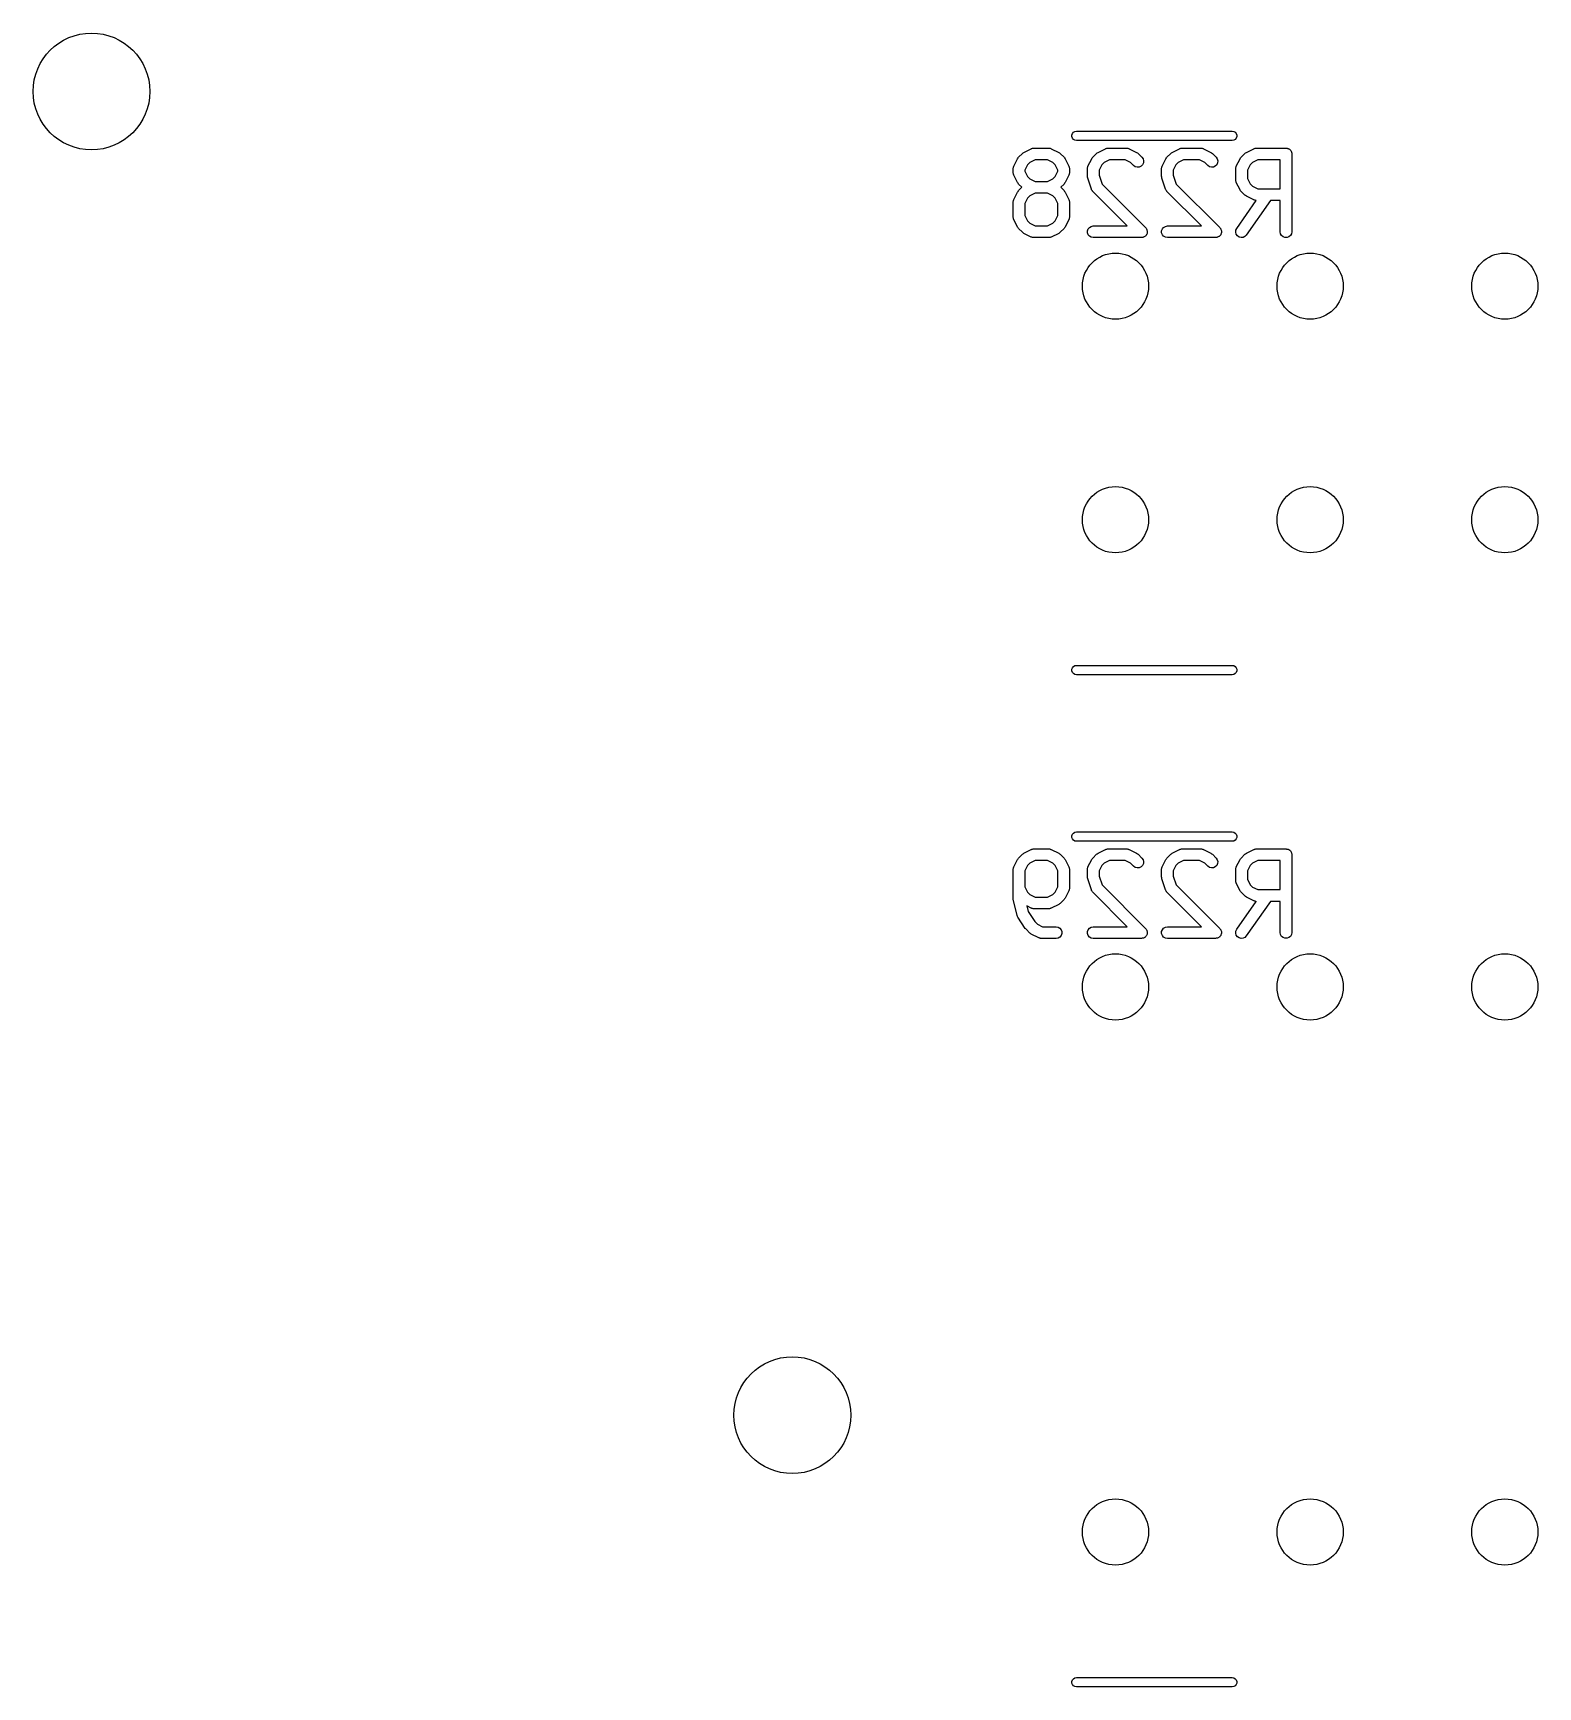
# Model space of a CAD drawing. Extents: x 25 to 326, y -201 to -21.
# Drawn here: x 118.6 to 137.93, y -177.99 to -156.75 of the extents above; entities that cross this region are included whole.
import ezdxf

# ---------------------------------------------------------------- set-up
doc = ezdxf.new("R2010")
doc.units = 0
doc.header["$MEASUREMENT"] = 0
doc.layers.add('BLACK', color=7, linetype='CONTINUOUS')

msp = doc.modelspace()

# ---------------------------------------------------------------- linework, layer by layer
at = {"layer": 'Black'}
for p, q in [((131.948, -158.04), (131.961, -158.024)), ((131.961, -158.024), (131.979, -158.014)), ((131.979, -158.014), (132, -158.01)), ((132, -158.01), (134, -158.01)), ((134, -158.01), (134.021, -158.014)), ((134.021, -158.014), (134.039, -158.024)), ((134.039, -158.024), (134.052, -158.04)), ((131.324, -158.283), (131.419, -158.235)), ((131.419, -158.235), (131.423, -158.234)), ((131.423, -158.234), (131.427, -158.232)), ((131.427, -158.232), (131.435, -158.23)), ((131.435, -158.23), (131.444, -158.228)), ((131.444, -158.228), (131.448, -158.228)), ((131.448, -158.228), (131.452, -158.227)), ((131.452, -158.227), (131.643, -158.227)), ((131.643, -158.227), (131.647, -158.228)), ((131.647, -158.228), (131.651, -158.228)), ((131.651, -158.228), (131.66, -158.23)), ((131.66, -158.23), (131.669, -158.232)), ((131.669, -158.232), (131.672, -158.234)), ((131.672, -158.234), (131.676, -158.235)), ((131.676, -158.235), (131.772, -158.283)), ((131.941, -158.06), (131.948, -158.04)), ((131.941, -158.08), (131.941, -158.06)), ((131.948, -158.1), (131.941, -158.08)), ((131.961, -158.116), (131.948, -158.1)), ((131.979, -158.126), (131.961, -158.116)), ((132, -158.13), (131.979, -158.126)), ((134, -158.13), (132, -158.13)), ((132.276, -158.283), (132.371, -158.235)), ((132.371, -158.235), (132.375, -158.234)), ((132.375, -158.234), (132.379, -158.232)), ((132.379, -158.232), (132.388, -158.23)), ((132.388, -158.23), (132.396, -158.228)), ((132.396, -158.228), (132.401, -158.228)), ((132.401, -158.228), (132.405, -158.227)), ((132.405, -158.227), (132.643, -158.227)), ((132.643, -158.227), (132.647, -158.228)), ((132.647, -158.228), (132.651, -158.228)), ((132.651, -158.228), (132.66, -158.23)), ((132.66, -158.23), (132.669, -158.232)), ((132.669, -158.232), (132.672, -158.234)), ((132.672, -158.234), (132.676, -158.235)), ((132.676, -158.235), (132.772, -158.283)), ((133.228, -158.283), (133.324, -158.235)), ((133.324, -158.235), (133.328, -158.234)), ((133.328, -158.234), (133.331, -158.232)), ((133.331, -158.232), (133.34, -158.23)), ((133.34, -158.23), (133.349, -158.228)), ((133.349, -158.228), (133.353, -158.228)), ((133.353, -158.228), (133.357, -158.227)), ((133.357, -158.227), (133.595, -158.227)), ((133.595, -158.227), (133.599, -158.228)), ((133.599, -158.228), (133.604, -158.228)), ((133.604, -158.228), (133.612, -158.23)), ((133.612, -158.23), (133.621, -158.232)), ((133.621, -158.232), (133.625, -158.234)), ((133.625, -158.234), (133.629, -158.235)), ((133.629, -158.235), (133.724, -158.283)), ((134.021, -158.126), (134, -158.13)), ((134.039, -158.116), (134.021, -158.126)), ((134.052, -158.1), (134.039, -158.116)), ((134.052, -158.04), (134.059, -158.06)), ((134.059, -158.08), (134.052, -158.1)), ((134.059, -158.06), (134.059, -158.08)), ((134.181, -158.283), (134.276, -158.235)), ((134.276, -158.235), (134.28, -158.234)), ((134.28, -158.234), (134.284, -158.232)), ((134.284, -158.232), (134.293, -158.23)), ((134.293, -158.23), (134.301, -158.228)), ((134.301, -158.228), (134.305, -158.228)), ((134.305, -158.228), (134.31, -158.227)), ((134.31, -158.227), (134.69, -158.227)), ((134.69, -158.227), (134.697, -158.229)), ((134.697, -158.229), (134.703, -158.229)), ((134.703, -158.229), (134.71, -158.231)), ((134.71, -158.231), (134.716, -158.232)), ((134.716, -158.232), (134.722, -158.235)), ((134.722, -158.235), (134.728, -158.237)), ((134.728, -158.237), (134.733, -158.242)), ((131.195, -158.459), (131.242, -158.364)), ((131.242, -158.364), (131.25, -158.354)), ((131.25, -158.354), (131.256, -158.345)), ((131.256, -158.345), (131.304, -158.297)), ((131.304, -158.297), (131.314, -158.29)), ((131.314, -158.29), (131.324, -158.283)), ((131.371, -158.442), (131.337, -158.511)), ((131.402, -158.412), (131.371, -158.442)), ((131.47, -158.377), (131.402, -158.412)), ((131.625, -158.377), (131.47, -158.377)), ((131.694, -158.412), (131.625, -158.377)), ((131.724, -158.442), (131.694, -158.412)), ((131.758, -158.511), (131.724, -158.442)), ((131.772, -158.283), (131.781, -158.29)), ((131.781, -158.29), (131.791, -158.297)), ((131.791, -158.297), (131.839, -158.345)), ((131.839, -158.345), (131.846, -158.354)), ((131.846, -158.354), (131.853, -158.364)), ((131.853, -158.364), (131.9, -158.459)), ((132.147, -158.459), (132.195, -158.364)), ((132.195, -158.364), (132.202, -158.354)), ((132.202, -158.354), (132.209, -158.345)), ((132.209, -158.345), (132.256, -158.297)), ((132.256, -158.297), (132.266, -158.29)), ((132.266, -158.29), (132.276, -158.283)), ((132.324, -158.442), (132.289, -158.511)), ((132.354, -158.412), (132.324, -158.442)), ((132.422, -158.377), (132.354, -158.412)), ((132.625, -158.377), (132.422, -158.377)), ((132.694, -158.412), (132.625, -158.377)), ((132.733, -158.451), (132.694, -158.412)), ((132.772, -158.283), (132.781, -158.29)), ((132.781, -158.29), (132.791, -158.297)), ((132.791, -158.297), (132.839, -158.345)), ((132.847, -158.441), (132.829, -158.459)), ((132.839, -158.345), (132.854, -158.366)), ((132.858, -158.417), (132.847, -158.441)), ((132.854, -158.366), (132.86, -158.391)), ((132.86, -158.391), (132.858, -158.417)), ((133.1, -158.459), (133.147, -158.364)), ((133.147, -158.364), (133.154, -158.354)), ((133.154, -158.354), (133.161, -158.345)), ((133.161, -158.345), (133.209, -158.297)), ((133.209, -158.297), (133.219, -158.29)), ((133.219, -158.29), (133.228, -158.283)), ((133.276, -158.442), (133.242, -158.511)), ((133.306, -158.412), (133.276, -158.442)), ((133.375, -158.377), (133.306, -158.412)), ((133.578, -158.377), (133.375, -158.377)), ((133.646, -158.412), (133.578, -158.377)), ((133.685, -158.451), (133.646, -158.412)), ((133.724, -158.283), (133.734, -158.29)), ((133.734, -158.29), (133.744, -158.297)), ((133.744, -158.297), (133.791, -158.345)), ((133.8, -158.441), (133.781, -158.459)), ((133.791, -158.345), (133.806, -158.366)), ((133.811, -158.417), (133.8, -158.441)), ((133.806, -158.366), (133.813, -158.391)), ((133.813, -158.391), (133.811, -158.417)), ((134.052, -158.459), (134.1, -158.364)), ((134.1, -158.364), (134.107, -158.354)), ((134.107, -158.354), (134.114, -158.345)), ((134.114, -158.345), (134.161, -158.297)), ((134.161, -158.297), (134.171, -158.29)), ((134.171, -158.29), (134.181, -158.283)), ((134.228, -158.442), (134.194, -158.511)), ((134.259, -158.412), (134.228, -158.442)), ((134.327, -158.377), (134.259, -158.412)), ((134.615, -158.377), (134.327, -158.377)), ((134.615, -158.751), (134.615, -158.377)), ((134.733, -158.242), (134.739, -158.245)), ((134.739, -158.245), (134.743, -158.25)), ((134.743, -158.25), (134.748, -158.254)), ((134.748, -158.254), (134.751, -158.26)), ((134.751, -158.26), (134.755, -158.265)), ((134.755, -158.265), (134.758, -158.271)), ((134.758, -158.271), (134.761, -158.277)), ((134.761, -158.277), (134.762, -158.283)), ((134.762, -158.283), (134.764, -158.289)), ((134.764, -158.289), (134.764, -158.296)), ((134.764, -158.296), (134.765, -158.302)), ((134.765, -158.302), (134.765, -159.302)), ((131.187, -158.484), (131.19, -158.476)), ((131.188, -158.489), (131.187, -158.484)), ((131.187, -158.493), (131.188, -158.489)), ((131.187, -158.54), (131.187, -158.493)), ((131.188, -158.545), (131.187, -158.54)), ((131.187, -158.549), (131.188, -158.545)), ((131.19, -158.557), (131.187, -158.549)), ((131.19, -158.476), (131.191, -158.467)), ((131.191, -158.566), (131.19, -158.557)), ((131.191, -158.467), (131.194, -158.463)), ((131.194, -158.57), (131.191, -158.566)), ((131.194, -158.463), (131.195, -158.459)), ((131.195, -158.574), (131.194, -158.57)), ((131.242, -158.669), (131.195, -158.574)), ((131.337, -158.511), (131.337, -158.523)), ((131.337, -158.523), (131.371, -158.591)), ((131.371, -158.591), (131.402, -158.622)), ((131.402, -158.622), (131.47, -158.656)), ((131.47, -158.656), (131.625, -158.656)), ((131.625, -158.656), (131.694, -158.622)), ((131.694, -158.622), (131.724, -158.591)), ((131.724, -158.591), (131.758, -158.523)), ((131.758, -158.523), (131.758, -158.511)), ((131.9, -158.574), (131.853, -158.669)), ((131.9, -158.459), (131.902, -158.463)), ((131.902, -158.57), (131.9, -158.574)), ((131.902, -158.463), (131.904, -158.467)), ((131.904, -158.566), (131.902, -158.57)), ((131.904, -158.467), (131.905, -158.476)), ((131.905, -158.557), (131.904, -158.566)), ((131.905, -158.476), (131.908, -158.484)), ((131.908, -158.549), (131.905, -158.557)), ((131.908, -158.484), (131.908, -158.489)), ((131.908, -158.489), (131.908, -158.493)), ((131.908, -158.493), (131.908, -158.54)), ((131.908, -158.54), (131.908, -158.545)), ((131.908, -158.545), (131.908, -158.549)), ((132.139, -158.493), (132.14, -158.489)), ((132.139, -158.588), (132.139, -158.493)), ((132.141, -158.6), (132.139, -158.588)), ((132.14, -158.484), (132.142, -158.476)), ((132.14, -158.489), (132.14, -158.484)), ((132.143, -158.612), (132.141, -158.6)), ((132.142, -158.476), (132.144, -158.467)), ((132.191, -158.755), (132.143, -158.612)), ((132.144, -158.467), (132.146, -158.463)), ((132.146, -158.463), (132.147, -158.459)), ((132.289, -158.511), (132.289, -158.576)), ((132.289, -158.576), (132.327, -158.69)), ((132.754, -158.466), (132.733, -158.451)), ((132.779, -158.472), (132.754, -158.466)), ((132.805, -158.47), (132.779, -158.472)), ((132.829, -158.459), (132.805, -158.47)), ((133.092, -158.484), (133.095, -158.476)), ((133.092, -158.489), (133.092, -158.484)), ((133.092, -158.493), (133.092, -158.489)), ((133.092, -158.588), (133.092, -158.493)), ((133.094, -158.6), (133.092, -158.588)), ((133.096, -158.612), (133.094, -158.6)), ((133.095, -158.476), (133.096, -158.467)), ((133.096, -158.467), (133.098, -158.463)), ((133.143, -158.755), (133.096, -158.612)), ((133.098, -158.463), (133.1, -158.459)), ((133.242, -158.511), (133.242, -158.576)), ((133.242, -158.576), (133.28, -158.69)), ((133.706, -158.466), (133.685, -158.451)), ((133.732, -158.472), (133.706, -158.466)), ((133.758, -158.47), (133.732, -158.472)), ((133.781, -158.459), (133.758, -158.47)), ((134.044, -158.493), (134.045, -158.489)), ((134.044, -158.636), (134.044, -158.493)), ((134.045, -158.64), (134.044, -158.636)), ((134.045, -158.484), (134.047, -158.476)), ((134.045, -158.489), (134.045, -158.484)), ((134.045, -158.644), (134.045, -158.64)), ((134.047, -158.653), (134.045, -158.644)), ((134.047, -158.476), (134.049, -158.467)), ((134.049, -158.661), (134.047, -158.653)), ((134.049, -158.467), (134.051, -158.463)), ((134.051, -158.665), (134.049, -158.661)), ((134.051, -158.463), (134.052, -158.459)), ((134.194, -158.511), (134.194, -158.618)), ((134.194, -158.618), (134.228, -158.687)), ((131.195, -158.888), (131.242, -158.793)), ((131.25, -158.679), (131.242, -158.669)), ((131.242, -158.793), (131.25, -158.783)), ((131.256, -158.689), (131.25, -158.679)), ((131.25, -158.783), (131.256, -158.773)), ((131.299, -158.731), (131.256, -158.689)), ((131.256, -158.773), (131.299, -158.731)), ((131.371, -158.871), (131.337, -158.939)), ((131.402, -158.84), (131.371, -158.871)), ((131.47, -158.806), (131.402, -158.84)), ((131.625, -158.806), (131.47, -158.806)), ((131.694, -158.84), (131.625, -158.806)), ((131.724, -158.871), (131.694, -158.84)), ((131.758, -158.939), (131.724, -158.871)), ((131.839, -158.689), (131.797, -158.731)), ((131.797, -158.731), (131.839, -158.773)), ((131.846, -158.679), (131.839, -158.689)), ((131.839, -158.773), (131.846, -158.783)), ((131.853, -158.669), (131.846, -158.679)), ((131.846, -158.783), (131.853, -158.793)), ((131.853, -158.793), (131.9, -158.888)), ((132.193, -158.758), (132.191, -158.755)), ((132.194, -158.763), (132.193, -158.758)), ((132.199, -158.77), (132.194, -158.763)), ((132.203, -158.778), (132.199, -158.77)), ((132.206, -158.78), (132.203, -158.778)), ((132.209, -158.784), (132.206, -158.78)), ((132.652, -159.227), (132.209, -158.784)), ((132.327, -158.69), (132.886, -159.249)), ((133.145, -158.758), (133.143, -158.755)), ((133.146, -158.763), (133.145, -158.758)), ((133.151, -158.77), (133.146, -158.763)), ((133.156, -158.778), (133.151, -158.77)), ((133.159, -158.78), (133.156, -158.778)), ((133.161, -158.784), (133.159, -158.78)), ((133.605, -159.227), (133.161, -158.784)), ((133.28, -158.69), (133.839, -159.249)), ((134.052, -158.669), (134.051, -158.665)), ((134.1, -158.764), (134.052, -158.669)), ((134.107, -158.774), (134.1, -158.764)), ((134.114, -158.784), (134.107, -158.774)), ((134.161, -158.832), (134.114, -158.784)), ((134.171, -158.838), (134.161, -158.832)), ((134.181, -158.846), (134.171, -158.838)), ((134.276, -158.893), (134.181, -158.846)), ((134.228, -158.687), (134.259, -158.717)), ((134.259, -158.717), (134.327, -158.751)), ((134.327, -158.751), (134.615, -158.751)), ((131.187, -158.913), (131.19, -158.904)), ((131.188, -158.917), (131.187, -158.913)), ((131.187, -158.921), (131.188, -158.917)), ((131.187, -159.112), (131.187, -158.921)), ((131.19, -158.904), (131.191, -158.896)), ((131.191, -158.896), (131.194, -158.892)), ((131.194, -158.892), (131.195, -158.888)), ((131.337, -158.939), (131.337, -159.094)), ((131.758, -159.094), (131.758, -158.939)), ((131.9, -158.888), (131.902, -158.892)), ((131.902, -158.892), (131.904, -158.896)), ((131.904, -158.896), (131.905, -158.904)), ((131.905, -158.904), (131.908, -158.913)), ((131.908, -158.913), (131.908, -158.917)), ((131.908, -158.917), (131.908, -158.921)), ((131.908, -158.921), (131.908, -159.112)), ((134.058, -159.259), (134.308, -158.901)), ((134.491, -158.901), (134.18, -159.345)), ((134.28, -158.895), (134.276, -158.893)), ((134.284, -158.897), (134.28, -158.895)), ((134.293, -158.898), (134.284, -158.897)), ((134.301, -158.901), (134.293, -158.898)), ((134.305, -158.9), (134.301, -158.901)), ((134.308, -158.901), (134.305, -158.9)), ((134.615, -158.901), (134.491, -158.901)), ((134.615, -159.302), (134.615, -158.901)), ((131.188, -159.116), (131.187, -159.112)), ((131.187, -159.12), (131.188, -159.116)), ((131.19, -159.129), (131.187, -159.12)), ((131.191, -159.138), (131.19, -159.129)), ((131.194, -159.141), (131.191, -159.138)), ((131.195, -159.145), (131.194, -159.141)), ((131.242, -159.241), (131.195, -159.145)), ((131.25, -159.25), (131.242, -159.241)), ((131.256, -159.26), (131.25, -159.25)), ((131.304, -159.308), (131.256, -159.26)), ((131.337, -159.094), (131.371, -159.163)), ((131.371, -159.163), (131.402, -159.193)), ((131.402, -159.193), (131.47, -159.227)), ((131.47, -159.227), (131.625, -159.227)), ((131.625, -159.227), (131.694, -159.193)), ((131.694, -159.193), (131.724, -159.163)), ((131.724, -159.163), (131.758, -159.094)), ((131.839, -159.26), (131.791, -159.308)), ((131.846, -159.25), (131.839, -159.26)), ((131.853, -159.241), (131.846, -159.25)), ((131.9, -159.145), (131.853, -159.241)), ((131.902, -159.141), (131.9, -159.145)), ((131.904, -159.138), (131.902, -159.141)), ((131.905, -159.129), (131.904, -159.138)), ((131.908, -159.12), (131.905, -159.129)), ((131.908, -159.112), (131.908, -159.116)), ((131.908, -159.116), (131.908, -159.12)), ((132.14, -159.289), (132.149, -159.265)), ((132.14, -159.315), (132.14, -159.289)), ((132.149, -159.265), (132.166, -159.245)), ((132.166, -159.245), (132.189, -159.232)), ((132.189, -159.232), (132.214, -159.227)), ((132.214, -159.227), (132.652, -159.227)), ((132.886, -159.249), (132.892, -159.257)), ((132.892, -159.257), (132.898, -159.265)), ((132.898, -159.265), (132.899, -159.268)), ((132.899, -159.268), (132.901, -159.271)), ((132.901, -159.271), (132.904, -159.28)), ((132.904, -159.28), (132.907, -159.289)), ((132.907, -159.289), (132.907, -159.293)), ((132.907, -159.293), (132.908, -159.296)), ((132.908, -159.296), (132.907, -159.306)), ((133.093, -159.289), (133.102, -159.265)), ((133.093, -159.315), (133.093, -159.289)), ((133.102, -159.265), (133.118, -159.245)), ((133.118, -159.245), (133.141, -159.232)), ((133.141, -159.232), (133.167, -159.227)), ((133.167, -159.227), (133.605, -159.227)), ((133.839, -159.249), (133.844, -159.257)), ((133.844, -159.257), (133.851, -159.265)), ((133.851, -159.265), (133.852, -159.268)), ((133.852, -159.268), (133.854, -159.271)), ((133.854, -159.271), (133.856, -159.28)), ((133.856, -159.28), (133.86, -159.289)), ((133.86, -159.289), (133.86, -159.293)), ((133.86, -159.293), (133.86, -159.296)), ((133.86, -159.296), (133.86, -159.306)), ((134.044, -159.309), (134.047, -159.283)), ((134.047, -159.283), (134.058, -159.259)), ((131.314, -159.315), (131.304, -159.308)), ((131.324, -159.322), (131.314, -159.315)), ((131.419, -159.369), (131.324, -159.322)), ((131.423, -159.371), (131.419, -159.369)), ((131.427, -159.373), (131.423, -159.371)), ((131.435, -159.374), (131.427, -159.373)), ((131.444, -159.377), (131.435, -159.374)), ((131.448, -159.377), (131.444, -159.377)), ((131.452, -159.377), (131.448, -159.377)), ((131.643, -159.377), (131.452, -159.377)), ((131.647, -159.377), (131.643, -159.377)), ((131.651, -159.377), (131.647, -159.377)), ((131.66, -159.374), (131.651, -159.377)), ((131.669, -159.373), (131.66, -159.374)), ((131.672, -159.371), (131.669, -159.373)), ((131.676, -159.369), (131.672, -159.371)), ((131.772, -159.322), (131.676, -159.369)), ((131.781, -159.315), (131.772, -159.322)), ((131.791, -159.308), (131.781, -159.315)), ((132.149, -159.34), (132.14, -159.315)), ((132.166, -159.36), (132.149, -159.34)), ((132.189, -159.373), (132.166, -159.36)), ((132.214, -159.377), (132.189, -159.373)), ((132.833, -159.377), (132.214, -159.377)), ((132.843, -159.376), (132.833, -159.377)), ((132.853, -159.375), (132.843, -159.376)), ((132.856, -159.373), (132.853, -159.375)), ((132.859, -159.373), (132.856, -159.373)), ((132.867, -159.368), (132.859, -159.373)), ((132.876, -159.364), (132.867, -159.368)), ((132.879, -159.361), (132.876, -159.364)), ((132.882, -159.36), (132.879, -159.361)), ((132.888, -159.352), (132.882, -159.36)), ((132.895, -159.345), (132.888, -159.352)), ((132.896, -159.342), (132.895, -159.345)), ((132.898, -159.34), (132.896, -159.342)), ((132.902, -159.331), (132.898, -159.34)), ((132.906, -159.322), (132.902, -159.331)), ((132.907, -159.315), (132.906, -159.319)), ((132.906, -159.319), (132.906, -159.322)), ((132.907, -159.306), (132.907, -159.315)), ((133.102, -159.34), (133.093, -159.315)), ((133.118, -159.36), (133.102, -159.34)), ((133.141, -159.373), (133.118, -159.36)), ((133.167, -159.377), (133.141, -159.373)), ((133.786, -159.377), (133.167, -159.377)), ((133.795, -159.376), (133.786, -159.377)), ((133.805, -159.375), (133.795, -159.376)), ((133.808, -159.373), (133.805, -159.375)), ((133.811, -159.373), (133.808, -159.373)), ((133.82, -159.368), (133.811, -159.373)), ((133.829, -159.364), (133.82, -159.368)), ((133.831, -159.361), (133.829, -159.364)), ((133.834, -159.36), (133.831, -159.361)), ((133.84, -159.352), (133.834, -159.36)), ((133.847, -159.345), (133.84, -159.352)), ((133.849, -159.342), (133.847, -159.345)), ((133.851, -159.34), (133.849, -159.342)), ((133.854, -159.331), (133.851, -159.34)), ((133.858, -159.322), (133.854, -159.331)), ((133.86, -159.315), (133.858, -159.319)), ((133.858, -159.319), (133.858, -159.322)), ((133.86, -159.306), (133.86, -159.315)), ((134.051, -159.334), (134.044, -159.309)), ((134.066, -159.355), (134.051, -159.334)), ((134.087, -159.37), (134.066, -159.355)), ((134.113, -159.377), (134.087, -159.37)), ((134.138, -159.375), (134.113, -159.377)), ((134.162, -159.364), (134.138, -159.375)), ((134.18, -159.345), (134.162, -159.364)), ((134.62, -159.328), (134.615, -159.302)), ((134.633, -159.351), (134.62, -159.328)), ((134.653, -159.367), (134.633, -159.351)), ((134.677, -159.376), (134.653, -159.367)), ((134.703, -159.376), (134.677, -159.376)), ((134.728, -159.367), (134.703, -159.376)), ((134.748, -159.351), (134.728, -159.367)), ((134.761, -159.328), (134.748, -159.351)), ((134.765, -159.302), (134.761, -159.328)), ((131.941, -164.92), (131.948, -164.9)), ((131.941, -164.94), (131.941, -164.92)), ((131.948, -164.96), (131.941, -164.94)), ((131.948, -164.9), (131.961, -164.884)), ((131.961, -164.976), (131.948, -164.96)), ((131.961, -164.884), (131.979, -164.874)), ((131.979, -164.986), (131.961, -164.976)), ((131.979, -164.874), (132, -164.87)), ((132, -164.99), (131.979, -164.986)), ((132, -164.87), (134, -164.87)), ((134, -164.99), (132, -164.99)), ((134, -164.87), (134.021, -164.874)), ((134.021, -164.986), (134, -164.99)), ((134.021, -164.874), (134.039, -164.884)), ((134.039, -164.976), (134.021, -164.986)), ((134.039, -164.884), (134.052, -164.9)), ((134.052, -164.96), (134.039, -164.976)), ((134.052, -164.9), (134.059, -164.92)), ((134.059, -164.94), (134.052, -164.96)), ((134.059, -164.92), (134.059, -164.94)), ((131.941, -167.06), (131.948, -167.04)), ((131.941, -167.08), (131.941, -167.06)), ((131.948, -167.1), (131.941, -167.08)), ((131.948, -167.04), (131.961, -167.024)), ((131.961, -167.116), (131.948, -167.1)), ((131.961, -167.024), (131.979, -167.014)), ((131.979, -167.126), (131.961, -167.116)), ((131.979, -167.014), (132, -167.01)), ((132, -167.13), (131.979, -167.126)), ((132, -167.01), (134, -167.01)), ((134, -167.13), (132, -167.13)), ((134, -167.01), (134.021, -167.014)), ((134.021, -167.126), (134, -167.13)), ((134.021, -167.014), (134.039, -167.024)), ((134.039, -167.116), (134.021, -167.126)), ((134.039, -167.024), (134.052, -167.04)), ((134.052, -167.1), (134.039, -167.116)), ((134.052, -167.04), (134.059, -167.06)), ((134.059, -167.08), (134.052, -167.1)), ((134.059, -167.06), (134.059, -167.08)), ((131.195, -167.459), (131.242, -167.364)), ((131.242, -167.364), (131.25, -167.354)), ((131.25, -167.354), (131.256, -167.345)), ((131.256, -167.345), (131.304, -167.297)), ((131.304, -167.297), (131.314, -167.29)), ((131.314, -167.29), (131.324, -167.283)), ((131.324, -167.283), (131.419, -167.235)), ((131.419, -167.235), (131.423, -167.234)), ((131.423, -167.234), (131.427, -167.232)), ((131.427, -167.232), (131.435, -167.23)), ((131.435, -167.23), (131.444, -167.228)), ((131.444, -167.228), (131.448, -167.228)), ((131.448, -167.228), (131.452, -167.227)), ((131.452, -167.227), (131.643, -167.227)), ((131.643, -167.227), (131.647, -167.228)), ((131.647, -167.228), (131.651, -167.228)), ((131.651, -167.228), (131.66, -167.23)), ((131.66, -167.23), (131.669, -167.232)), ((131.669, -167.232), (131.672, -167.234)), ((131.672, -167.234), (131.676, -167.235)), ((131.676, -167.235), (131.772, -167.283)), ((131.772, -167.283), (131.781, -167.29)), ((131.781, -167.29), (131.791, -167.297)), ((131.791, -167.297), (131.839, -167.345)), ((131.839, -167.345), (131.846, -167.354)), ((131.846, -167.354), (131.853, -167.364)), ((131.853, -167.364), (131.9, -167.459)), ((132.147, -167.459), (132.195, -167.364)), ((132.195, -167.364), (132.202, -167.354)), ((132.202, -167.354), (132.209, -167.345)), ((132.209, -167.345), (132.256, -167.297)), ((132.256, -167.297), (132.266, -167.29)), ((132.266, -167.29), (132.276, -167.283)), ((132.276, -167.283), (132.371, -167.235)), ((132.371, -167.235), (132.375, -167.234)), ((132.375, -167.234), (132.379, -167.232)), ((132.379, -167.232), (132.388, -167.23)), ((132.388, -167.23), (132.396, -167.228)), ((132.396, -167.228), (132.401, -167.228)), ((132.401, -167.228), (132.405, -167.227)), ((132.405, -167.227), (132.643, -167.227)), ((132.643, -167.227), (132.647, -167.228)), ((132.647, -167.228), (132.651, -167.228)), ((132.651, -167.228), (132.66, -167.23)), ((132.66, -167.23), (132.669, -167.232)), ((132.669, -167.232), (132.672, -167.234)), ((132.672, -167.234), (132.676, -167.235)), ((132.676, -167.235), (132.772, -167.283)), ((132.772, -167.283), (132.781, -167.29)), ((132.781, -167.29), (132.791, -167.297)), ((132.791, -167.297), (132.839, -167.345)), ((132.839, -167.345), (132.854, -167.366)), ((132.854, -167.366), (132.86, -167.391)), ((133.1, -167.459), (133.147, -167.364)), ((133.147, -167.364), (133.154, -167.354)), ((133.154, -167.354), (133.161, -167.345)), ((133.161, -167.345), (133.209, -167.297)), ((133.209, -167.297), (133.219, -167.29)), ((133.219, -167.29), (133.228, -167.283)), ((133.228, -167.283), (133.324, -167.235)), ((133.324, -167.235), (133.328, -167.234)), ((133.328, -167.234), (133.331, -167.232)), ((133.331, -167.232), (133.34, -167.23)), ((133.34, -167.23), (133.349, -167.228)), ((133.349, -167.228), (133.353, -167.228)), ((133.353, -167.228), (133.357, -167.227)), ((133.357, -167.227), (133.595, -167.227)), ((133.595, -167.227), (133.599, -167.228)), ((133.599, -167.228), (133.604, -167.228)), ((133.604, -167.228), (133.612, -167.23)), ((133.612, -167.23), (133.621, -167.232)), ((133.621, -167.232), (133.625, -167.234)), ((133.625, -167.234), (133.629, -167.235)), ((133.629, -167.235), (133.724, -167.283)), ((133.724, -167.283), (133.734, -167.29)), ((133.734, -167.29), (133.744, -167.297)), ((133.744, -167.297), (133.791, -167.345)), ((133.791, -167.345), (133.806, -167.366)), ((133.806, -167.366), (133.813, -167.391)), ((134.052, -167.459), (134.1, -167.364)), ((134.1, -167.364), (134.107, -167.354)), ((134.107, -167.354), (134.114, -167.345)), ((134.114, -167.345), (134.161, -167.297)), ((134.161, -167.297), (134.171, -167.29)), ((134.171, -167.29), (134.181, -167.283)), ((134.181, -167.283), (134.276, -167.235)), ((134.276, -167.235), (134.28, -167.234)), ((134.28, -167.234), (134.284, -167.232)), ((134.284, -167.232), (134.293, -167.23)), ((134.293, -167.23), (134.301, -167.228)), ((134.301, -167.228), (134.305, -167.228)), ((134.305, -167.228), (134.31, -167.227)), ((134.31, -167.227), (134.69, -167.227)), ((134.69, -167.227), (134.697, -167.229)), ((134.697, -167.229), (134.703, -167.229)), ((134.703, -167.229), (134.71, -167.231)), ((134.71, -167.231), (134.716, -167.232)), ((134.716, -167.232), (134.722, -167.235)), ((134.722, -167.235), (134.728, -167.237)), ((134.728, -167.237), (134.733, -167.242)), ((134.733, -167.242), (134.739, -167.245)), ((134.739, -167.245), (134.743, -167.25)), ((134.743, -167.25), (134.748, -167.254)), ((134.748, -167.254), (134.751, -167.26)), ((134.751, -167.26), (134.755, -167.265)), ((134.755, -167.265), (134.758, -167.271)), ((134.758, -167.271), (134.761, -167.277)), ((134.761, -167.277), (134.762, -167.283)), ((134.762, -167.283), (134.764, -167.289)), ((134.764, -167.289), (134.764, -167.296)), ((134.764, -167.296), (134.765, -167.302)), ((134.765, -167.302), (134.765, -168.302)), ((131.187, -167.484), (131.19, -167.476)), ((131.188, -167.489), (131.187, -167.484)), ((131.187, -167.493), (131.188, -167.489)), ((131.187, -167.874), (131.187, -167.493)), ((131.19, -167.476), (131.191, -167.467)), ((131.191, -167.467), (131.194, -167.463)), ((131.194, -167.463), (131.195, -167.459)), ((131.371, -167.442), (131.337, -167.511)), ((131.337, -167.511), (131.337, -167.713)), ((131.402, -167.412), (131.371, -167.442)), ((131.47, -167.377), (131.402, -167.412)), ((131.625, -167.377), (131.47, -167.377)), ((131.694, -167.412), (131.625, -167.377)), ((131.724, -167.442), (131.694, -167.412)), ((131.758, -167.511), (131.724, -167.442)), ((131.758, -167.713), (131.758, -167.511)), ((131.9, -167.459), (131.902, -167.463)), ((131.902, -167.463), (131.904, -167.467)), ((131.904, -167.467), (131.905, -167.476)), ((131.905, -167.476), (131.908, -167.484)), ((131.908, -167.484), (131.908, -167.489)), ((131.908, -167.489), (131.908, -167.493)), ((131.908, -167.493), (131.908, -167.731)), ((132.139, -167.493), (132.14, -167.489)), ((132.139, -167.588), (132.139, -167.493)), ((132.14, -167.484), (132.142, -167.476)), ((132.14, -167.489), (132.14, -167.484)), ((132.142, -167.476), (132.144, -167.467)), ((132.144, -167.467), (132.146, -167.463)), ((132.146, -167.463), (132.147, -167.459)), ((132.324, -167.442), (132.289, -167.511)), ((132.289, -167.511), (132.289, -167.576)), ((132.289, -167.576), (132.327, -167.69)), ((132.354, -167.412), (132.324, -167.442)), ((132.422, -167.377), (132.354, -167.412)), ((132.625, -167.377), (132.422, -167.377)), ((132.694, -167.412), (132.625, -167.377)), ((132.733, -167.451), (132.694, -167.412)), ((132.754, -167.466), (132.733, -167.451)), ((132.779, -167.472), (132.754, -167.466)), ((132.805, -167.47), (132.779, -167.472)), ((132.829, -167.459), (132.805, -167.47)), ((132.847, -167.441), (132.829, -167.459)), ((132.858, -167.417), (132.847, -167.441)), ((132.86, -167.391), (132.858, -167.417)), ((133.092, -167.484), (133.095, -167.476)), ((133.092, -167.489), (133.092, -167.484)), ((133.092, -167.493), (133.092, -167.489)), ((133.092, -167.588), (133.092, -167.493)), ((133.095, -167.476), (133.096, -167.467)), ((133.096, -167.467), (133.098, -167.463)), ((133.098, -167.463), (133.1, -167.459)), ((133.276, -167.442), (133.242, -167.511)), ((133.242, -167.511), (133.242, -167.576)), ((133.242, -167.576), (133.28, -167.69)), ((133.306, -167.412), (133.276, -167.442)), ((133.375, -167.377), (133.306, -167.412)), ((133.578, -167.377), (133.375, -167.377)), ((133.646, -167.412), (133.578, -167.377)), ((133.685, -167.451), (133.646, -167.412)), ((133.706, -167.466), (133.685, -167.451)), ((133.732, -167.472), (133.706, -167.466)), ((133.758, -167.47), (133.732, -167.472)), ((133.781, -167.459), (133.758, -167.47)), ((133.8, -167.441), (133.781, -167.459)), ((133.811, -167.417), (133.8, -167.441)), ((133.813, -167.391), (133.811, -167.417)), ((134.044, -167.493), (134.045, -167.489)), ((134.044, -167.636), (134.044, -167.493)), ((134.045, -167.484), (134.047, -167.476)), ((134.045, -167.489), (134.045, -167.484)), ((134.047, -167.476), (134.049, -167.467)), ((134.049, -167.467), (134.051, -167.463)), ((134.051, -167.463), (134.052, -167.459)), ((134.228, -167.442), (134.194, -167.511)), ((134.194, -167.511), (134.194, -167.618)), ((134.259, -167.412), (134.228, -167.442)), ((134.327, -167.377), (134.259, -167.412)), ((134.615, -167.377), (134.327, -167.377)), ((134.615, -167.751), (134.615, -167.377)), ((131.337, -167.713), (131.371, -167.782)), ((131.371, -167.782), (131.402, -167.812)), ((131.694, -167.812), (131.724, -167.782)), ((131.724, -167.782), (131.758, -167.713)), ((131.9, -167.764), (131.853, -167.86)), ((131.902, -167.76), (131.9, -167.764)), ((131.904, -167.757), (131.902, -167.76)), ((131.905, -167.748), (131.904, -167.757)), ((131.908, -167.74), (131.905, -167.748)), ((131.908, -167.731), (131.908, -167.735)), ((131.908, -167.735), (131.908, -167.74)), ((132.141, -167.6), (132.139, -167.588)), ((132.143, -167.612), (132.141, -167.6)), ((132.191, -167.755), (132.143, -167.612)), ((132.193, -167.758), (132.191, -167.755)), ((132.194, -167.763), (132.193, -167.758)), ((132.199, -167.77), (132.194, -167.763)), ((132.203, -167.778), (132.199, -167.77)), ((132.206, -167.78), (132.203, -167.778)), ((132.209, -167.784), (132.206, -167.78)), ((132.652, -168.227), (132.209, -167.784)), ((132.327, -167.69), (132.886, -168.249)), ((133.094, -167.6), (133.092, -167.588)), ((133.096, -167.612), (133.094, -167.6)), ((133.143, -167.755), (133.096, -167.612)), ((133.145, -167.758), (133.143, -167.755)), ((133.146, -167.763), (133.145, -167.758)), ((133.151, -167.77), (133.146, -167.763)), ((133.156, -167.778), (133.151, -167.77)), ((133.159, -167.78), (133.156, -167.778)), ((133.161, -167.784), (133.159, -167.78)), ((133.605, -168.227), (133.161, -167.784)), ((133.28, -167.69), (133.839, -168.249)), ((134.045, -167.64), (134.044, -167.636)), ((134.045, -167.644), (134.045, -167.64)), ((134.047, -167.653), (134.045, -167.644)), ((134.049, -167.661), (134.047, -167.653)), ((134.051, -167.665), (134.049, -167.661)), ((134.052, -167.669), (134.051, -167.665)), ((134.1, -167.764), (134.052, -167.669)), ((134.107, -167.774), (134.1, -167.764)), ((134.114, -167.784), (134.107, -167.774)), ((134.161, -167.832), (134.114, -167.784)), ((134.194, -167.618), (134.228, -167.687)), ((134.228, -167.687), (134.259, -167.717)), ((134.259, -167.717), (134.327, -167.751)), ((134.327, -167.751), (134.615, -167.751)), ((131.188, -167.883), (131.187, -167.874)), ((131.189, -167.892), (131.188, -167.883)), ((131.237, -168.082), (131.189, -167.892)), ((131.419, -167.989), (131.361, -167.959)), ((131.361, -167.959), (131.379, -168.033)), ((131.402, -167.812), (131.47, -167.846)), ((131.423, -167.99), (131.419, -167.989)), ((131.427, -167.992), (131.423, -167.99)), ((131.435, -167.993), (131.427, -167.992)), ((131.444, -167.996), (131.435, -167.993)), ((131.448, -167.996), (131.444, -167.996)), ((131.452, -167.996), (131.448, -167.996)), ((131.643, -167.996), (131.452, -167.996)), ((131.47, -167.846), (131.625, -167.846)), ((131.625, -167.846), (131.694, -167.812)), ((131.647, -167.996), (131.643, -167.996)), ((131.651, -167.996), (131.647, -167.996)), ((131.66, -167.993), (131.651, -167.996)), ((131.669, -167.992), (131.66, -167.993)), ((131.672, -167.99), (131.669, -167.992)), ((131.676, -167.989), (131.672, -167.99)), ((131.772, -167.941), (131.676, -167.989)), ((131.781, -167.934), (131.772, -167.941)), ((131.791, -167.927), (131.781, -167.934)), ((131.839, -167.879), (131.791, -167.927)), ((131.846, -167.869), (131.839, -167.879)), ((131.853, -167.86), (131.846, -167.869)), ((134.058, -168.259), (134.308, -167.901)), ((134.171, -167.838), (134.161, -167.832)), ((134.181, -167.846), (134.171, -167.838)), ((134.491, -167.901), (134.18, -168.345)), ((134.276, -167.893), (134.181, -167.846)), ((134.28, -167.895), (134.276, -167.893)), ((134.284, -167.897), (134.28, -167.895)), ((134.293, -167.898), (134.284, -167.897)), ((134.301, -167.901), (134.293, -167.898)), ((134.305, -167.9), (134.301, -167.901)), ((134.308, -167.901), (134.305, -167.9)), ((134.615, -167.901), (134.491, -167.901)), ((134.615, -168.302), (134.615, -167.901)), ((131.242, -168.094), (131.237, -168.082)), ((131.247, -168.106), (131.242, -168.094)), ((131.342, -168.249), (131.247, -168.106)), ((131.379, -168.033), (131.463, -168.159)), ((131.463, -168.159), (131.497, -168.193)), ((131.497, -168.193), (131.565, -168.227)), ((131.347, -168.254), (131.342, -168.249)), ((131.352, -168.26), (131.347, -168.254)), ((131.399, -168.308), (131.352, -168.26)), ((131.409, -168.315), (131.399, -168.308)), ((131.419, -168.322), (131.409, -168.315)), ((131.514, -168.369), (131.419, -168.322)), ((131.518, -168.371), (131.514, -168.369)), ((131.522, -168.373), (131.518, -168.371)), ((131.531, -168.374), (131.522, -168.373)), ((131.539, -168.377), (131.531, -168.374)), ((131.543, -168.377), (131.539, -168.377)), ((131.548, -168.377), (131.543, -168.377)), ((131.738, -168.377), (131.548, -168.377)), ((131.565, -168.227), (131.738, -168.227)), ((131.738, -168.227), (131.764, -168.232)), ((131.764, -168.373), (131.738, -168.377)), ((131.764, -168.232), (131.786, -168.245)), ((131.786, -168.36), (131.764, -168.373)), ((131.786, -168.245), (131.803, -168.265)), ((131.803, -168.34), (131.786, -168.36)), ((131.803, -168.265), (131.812, -168.289)), ((131.812, -168.315), (131.803, -168.34)), ((131.812, -168.289), (131.812, -168.315)), ((132.14, -168.289), (132.149, -168.265)), ((132.14, -168.315), (132.14, -168.289)), ((132.149, -168.34), (132.14, -168.315)), ((132.149, -168.265), (132.166, -168.245)), ((132.166, -168.36), (132.149, -168.34)), ((132.166, -168.245), (132.189, -168.232)), ((132.189, -168.373), (132.166, -168.36)), ((132.189, -168.232), (132.214, -168.227)), ((132.214, -168.377), (132.189, -168.373)), ((132.214, -168.227), (132.652, -168.227)), ((132.833, -168.377), (132.214, -168.377)), ((132.843, -168.376), (132.833, -168.377)), ((132.853, -168.375), (132.843, -168.376)), ((132.856, -168.373), (132.853, -168.375)), ((132.859, -168.373), (132.856, -168.373)), ((132.867, -168.368), (132.859, -168.373)), ((132.876, -168.364), (132.867, -168.368)), ((132.879, -168.361), (132.876, -168.364)), ((132.882, -168.36), (132.879, -168.361)), ((132.888, -168.352), (132.882, -168.36)), ((132.886, -168.249), (132.892, -168.257)), ((132.895, -168.345), (132.888, -168.352)), ((132.892, -168.257), (132.898, -168.265)), ((132.896, -168.342), (132.895, -168.345)), ((132.898, -168.34), (132.896, -168.342)), ((132.898, -168.265), (132.899, -168.268)), ((132.902, -168.331), (132.898, -168.34)), ((132.899, -168.268), (132.901, -168.271)), ((132.901, -168.271), (132.904, -168.28)), ((132.906, -168.322), (132.902, -168.331)), ((132.904, -168.28), (132.907, -168.289)), ((132.907, -168.315), (132.906, -168.319)), ((132.906, -168.319), (132.906, -168.322)), ((132.907, -168.289), (132.907, -168.293)), ((132.907, -168.293), (132.908, -168.296)), ((132.908, -168.296), (132.907, -168.306)), ((132.907, -168.306), (132.907, -168.315)), ((133.093, -168.289), (133.102, -168.265)), ((133.093, -168.315), (133.093, -168.289)), ((133.102, -168.34), (133.093, -168.315)), ((133.102, -168.265), (133.118, -168.245)), ((133.118, -168.36), (133.102, -168.34)), ((133.118, -168.245), (133.141, -168.232)), ((133.141, -168.373), (133.118, -168.36)), ((133.141, -168.232), (133.167, -168.227)), ((133.167, -168.377), (133.141, -168.373)), ((133.167, -168.227), (133.605, -168.227)), ((133.786, -168.377), (133.167, -168.377)), ((133.795, -168.376), (133.786, -168.377)), ((133.805, -168.375), (133.795, -168.376)), ((133.808, -168.373), (133.805, -168.375)), ((133.811, -168.373), (133.808, -168.373)), ((133.82, -168.368), (133.811, -168.373)), ((133.829, -168.364), (133.82, -168.368)), ((133.831, -168.361), (133.829, -168.364)), ((133.834, -168.36), (133.831, -168.361)), ((133.84, -168.352), (133.834, -168.36)), ((133.839, -168.249), (133.844, -168.257)), ((133.847, -168.345), (133.84, -168.352)), ((133.844, -168.257), (133.851, -168.265)), ((133.849, -168.342), (133.847, -168.345)), ((133.851, -168.34), (133.849, -168.342)), ((133.851, -168.265), (133.852, -168.268)), ((133.854, -168.331), (133.851, -168.34)), ((133.852, -168.268), (133.854, -168.271)), ((133.854, -168.271), (133.856, -168.28)), ((133.858, -168.322), (133.854, -168.331)), ((133.856, -168.28), (133.86, -168.289)), ((133.86, -168.315), (133.858, -168.319)), ((133.858, -168.319), (133.858, -168.322)), ((133.86, -168.289), (133.86, -168.293)), ((133.86, -168.293), (133.86, -168.296)), ((133.86, -168.296), (133.86, -168.306)), ((133.86, -168.306), (133.86, -168.315)), ((134.044, -168.309), (134.047, -168.283)), ((134.051, -168.334), (134.044, -168.309)), ((134.047, -168.283), (134.058, -168.259)), ((134.066, -168.355), (134.051, -168.334)), ((134.087, -168.37), (134.066, -168.355)), ((134.113, -168.377), (134.087, -168.37)), ((134.138, -168.375), (134.113, -168.377)), ((134.162, -168.364), (134.138, -168.375)), ((134.18, -168.345), (134.162, -168.364)), ((134.62, -168.328), (134.615, -168.302)), ((134.633, -168.351), (134.62, -168.328)), ((134.653, -168.367), (134.633, -168.351)), ((134.677, -168.376), (134.653, -168.367)), ((134.703, -168.376), (134.677, -168.376)), ((134.728, -168.367), (134.703, -168.376)), ((134.748, -168.351), (134.728, -168.367)), ((134.761, -168.328), (134.748, -168.351)), ((134.765, -168.302), (134.761, -168.328)), ((131.941, -177.92), (131.948, -177.9)), ((131.941, -177.94), (131.941, -177.92)), ((131.948, -177.96), (131.941, -177.94)), ((131.948, -177.9), (131.961, -177.884)), ((131.961, -177.976), (131.948, -177.96)), ((131.961, -177.884), (131.979, -177.874)), ((131.979, -177.986), (131.961, -177.976)), ((131.979, -177.874), (132, -177.87)), ((132, -177.99), (131.979, -177.986)), ((132, -177.87), (134, -177.87)), ((134, -177.99), (132, -177.99)), ((134, -177.87), (134.021, -177.874)), ((134.021, -177.986), (134, -177.99)), ((134.021, -177.874), (134.039, -177.884)), ((134.039, -177.976), (134.021, -177.986)), ((134.039, -177.884), (134.052, -177.9)), ((134.052, -177.96), (134.039, -177.976)), ((134.052, -177.9), (134.059, -177.92)), ((134.059, -177.94), (134.052, -177.96)), ((134.059, -177.92), (134.059, -177.94))]:
    msp.add_line(p, q, dxfattribs=at)
for centre, radius in [((119.35, -157.5), 0.75), ((132.5, -160), 0.425), ((135, -160), 0.425), ((137.5, -160), 0.425), ((132.5, -163), 0.425), ((135, -163), 0.425), ((137.5, -163), 0.425), ((132.5, -169), 0.425), ((135, -169), 0.425), ((137.5, -169), 0.425), ((128.35, -174.5), 0.75), ((132.5, -176), 0.425), ((135, -176), 0.425), ((137.5, -176), 0.425)]:
    msp.add_circle(centre, radius, dxfattribs=at)

doc.saveas('drawing.dxf')
